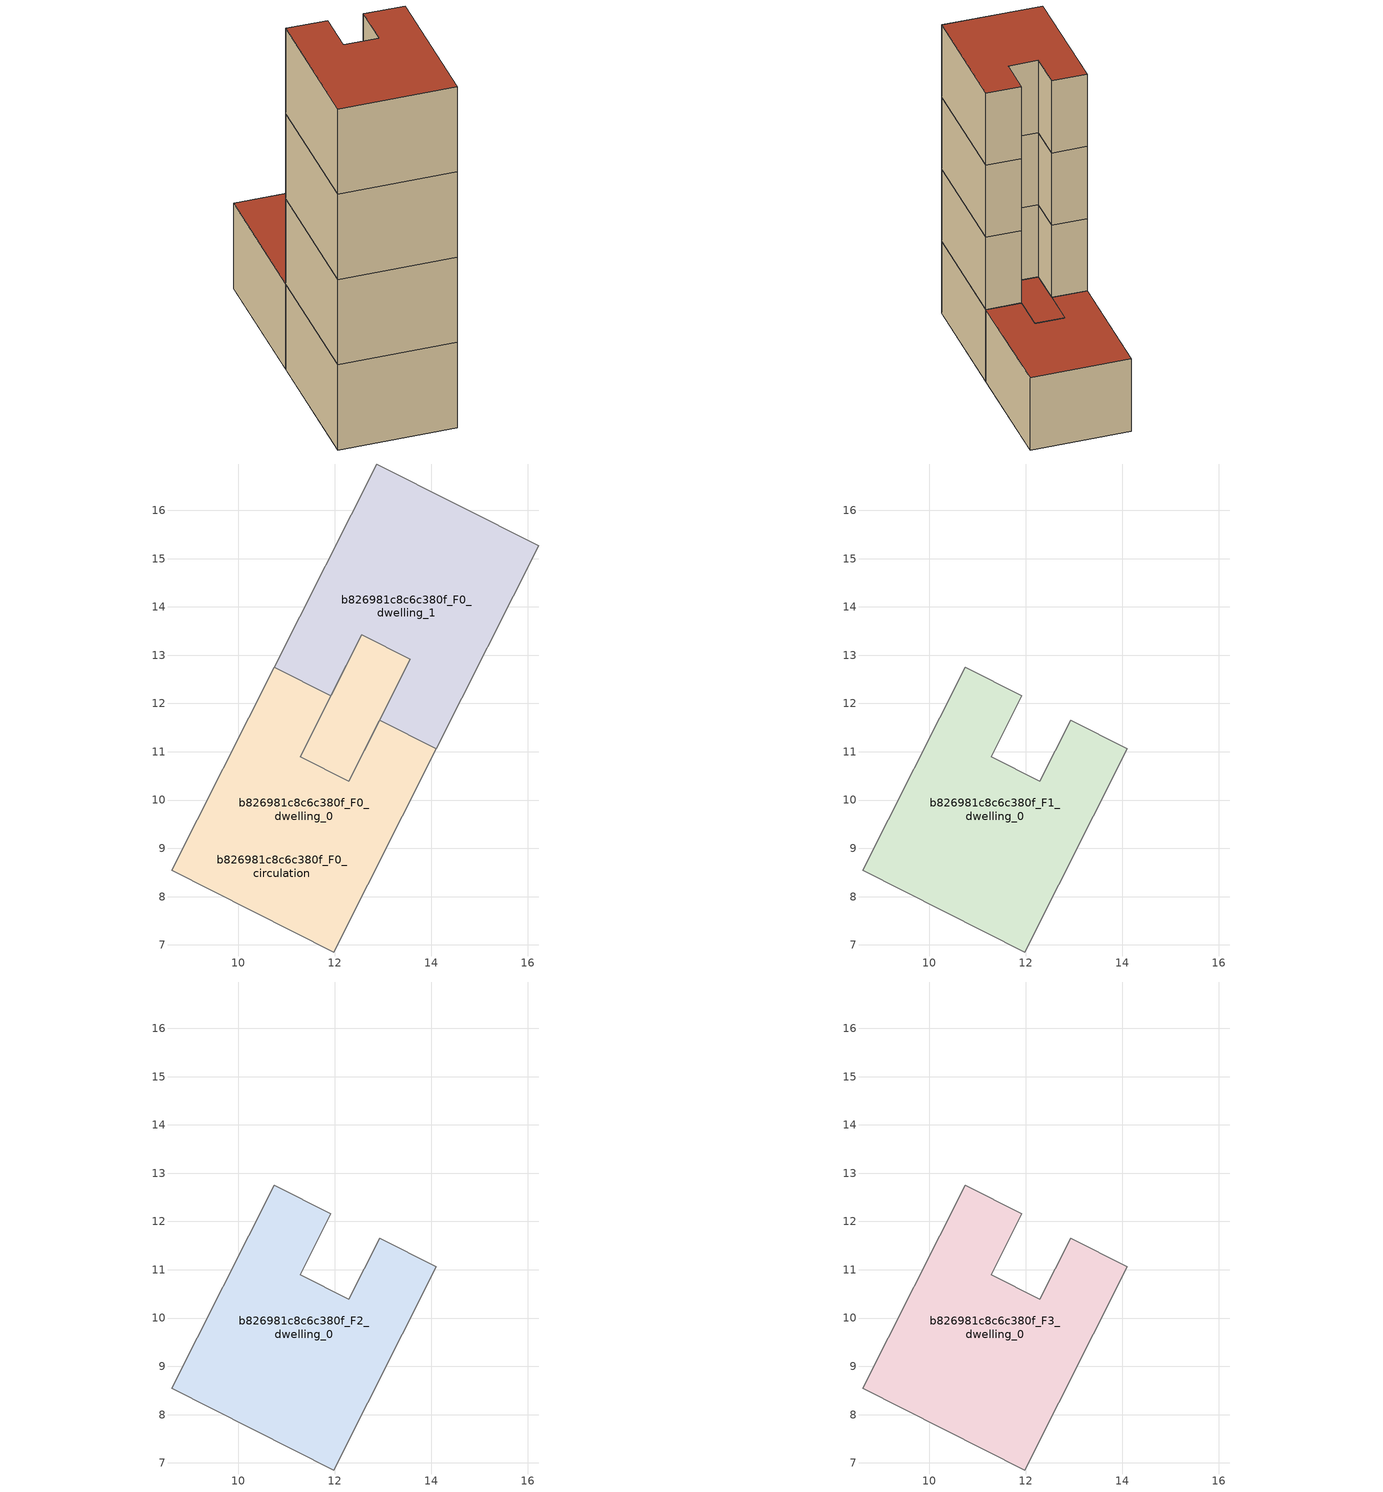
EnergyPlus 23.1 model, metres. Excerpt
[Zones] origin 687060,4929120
b826981c8c6c380f_F0_dwelling_0
 floor ground (EU_floor_Construction): 12.93,11.65 14.1,11.06 11.98,6.85 8.63,8.54 10.75,12.75 11.92,12.16 11.67,11.65 11.29,10.9 12.29,10.39 z0; 13.56,12.92 12.29,10.39 11.29,10.9 11.67,11.65 12.56,13.42 z0
 wall adiabatic (EU_wall_Construction): 12.93,11.65 12.29,10.39 11.29,10.9 11.92,12.16 / 10.75,12.75 8.63,8.54 11.98,6.85 14.1,11.06 z0:3
 wall to b826981c8c6c380f_F0_dwelling_1 (EU_wall_Construction): 14.1,11.06 12.93,11.65 / 11.92,12.16 10.75,12.75 z0:3
 roof outside (EU_floor_Construction): 12.29,10.39 13.56,12.92 12.56,13.42 11.67,11.65 11.29,10.9 z3
b826981c8c6c380f_F0_dwelling_1
 floor ground (EU_floor_Construction): 16.22,15.27 14.1,11.06 12.93,11.65 13.56,12.92 12.56,13.42 11.92,12.16 10.75,12.75 12.87,16.96 z0
 wall adiabatic (EU_wall_Construction): 14.1,11.06 16.22,15.27 12.87,16.96 10.75,12.75 / 11.92,12.16 12.56,13.42 13.56,12.92 12.93,11.65 z0:3
 roof outside (EU_roof_Construction): 14.1,11.06 16.22,15.27 12.87,16.96 10.75,12.75 11.92,12.16 12.56,13.42 13.56,12.92 12.93,11.65 z3
b826981c8c6c380f_F0_circulation
 floor ground (EU_floor_Construction): 12.93,11.65 14.1,11.06 11.98,6.85 8.63,8.54 10.75,12.75 11.92,12.16 11.67,11.65 11.29,10.9 12.29,10.39 z0; 13.56,12.92 12.29,10.39 11.29,10.9 11.67,11.65 12.56,13.42 z0
 wall adiabatic (EU_wall_Construction): 13.56,12.92 12.56,13.42 11.29,10.9 12.29,10.39 13.56,12.92 z0:3
 roof outside (EU_roof_Construction): 11.98,6.85 14.1,11.06 12.93,11.65 12.29,10.39 11.29,10.9 11.67,11.65 11.92,12.16 10.75,12.75 8.63,8.54 z3; 12.29,10.39 13.56,12.92 12.56,13.42 11.67,11.65 11.29,10.9 z3
b826981c8c6c380f_F1_dwelling_0
 floor to b826981c8c6c380f_F0_dwelling_0 (EU_floor_Construction): 12.93,11.65 14.1,11.06 11.98,6.85 8.63,8.54 10.75,12.75 11.92,12.16 11.54,11.41 11.29,10.9 12.29,10.39 z3
 wall adiabatic (EU_wall_Construction): 11.98,6.85 14.1,11.06 12.93,11.65 12.29,10.39 11.29,10.9 11.92,12.16 10.75,12.75 8.63,8.54 11.98,6.85 z3:6
b826981c8c6c380f_F2_dwelling_0
 floor to b826981c8c6c380f_F1_dwelling_0 (EU_floor_Construction): 12.93,11.65 14.1,11.06 11.98,6.85 8.63,8.54 10.75,12.75 11.92,12.16 11.29,10.9 12.29,10.39 z6
 wall adiabatic (EU_wall_Construction): 11.98,6.85 14.1,11.06 12.93,11.65 12.29,10.39 11.29,10.9 11.92,12.16 10.75,12.75 8.63,8.54 11.98,6.85 z6:9
b826981c8c6c380f_F3_dwelling_0
 floor to b826981c8c6c380f_F2_dwelling_0 (EU_floor_Construction): 12.93,11.65 14.1,11.06 11.98,6.85 8.63,8.54 10.75,12.75 11.92,12.16 11.29,10.9 12.29,10.39 z9
 wall adiabatic (EU_wall_Construction): 11.98,6.85 14.1,11.06 12.93,11.65 12.29,10.39 11.29,10.9 11.92,12.16 10.75,12.75 8.63,8.54 11.98,6.85 z9:12
 roof outside (EU_roof_Construction): 11.98,6.85 14.1,11.06 12.93,11.65 12.29,10.39 11.29,10.9 11.92,12.16 10.75,12.75 8.63,8.54 z12
[Building]
EU S2 Campaign: North Axis=0; Terrain=City; Solar Distribution=FullExterior
[Site:Location]
Bologna: Latitude=44.5; Longitude=11.25; Time Zone=1; Elevation=37
[SizingPeriod:WeatherFileDays]
AnnualSizingPeriod: Begin Month=1; Begin Day of Month=1; End Month=12; End Day of Month=31; Day of Week for Start Day=Monday; Use Weather File Daylight Saving Period=No; Use Weather File Rain and Snow Indicators=No
[MATERIAL]
EU_InternalMass_Material: Roughness=MediumRough; Thickness=0.1; Conductivity=1; Density=1800; Specific Heat=900; Thermal Absorptance=0.9; Solar Absorptance=0.7; Visible Absorptance=0.7
[MATERIAL:NOMASS] Roughness=MediumRough; Thermal Absorptance=0.9; Solar Absorptance=0.7; Visible Absorptance=0.7
Name | Thermal Resistance
EU_wall_NoMass | 0.937881
EU_roof_NoMass | 0.548572
EU_floor_NoMass | 0.71348
[CONSTRUCTION]
EU_wall_Construction: EU_wall_NoMass
EU_roof_Construction: EU_roof_NoMass
EU_floor_Construction: EU_floor_NoMass
EU_InternalMass_Construction: EU_InternalMass_Material
[ZONE] Type=1; Multiplier=1; Ceiling Height=autocalculate; Floor Area=autocalculate; Part of Total Floor Area=Yes
Name | Volume
b826981c8c6c380f_F0_dwelling_0; b826981c8c6c380f_F0_circulation | 57.8811
b826981c8c6c380f_F1_dwelling_0 | 48.323
b826981c8c6c380f_F2_dwelling_0; b826981c8c6c380f_F3_dwelling_0; b826981c8c6c380f_F0_dwelling_1 | 48.3215
[INTERNALMASS] Construction=EU_InternalMass_Construction
Name | Zone or ZoneList | Surface Area
b826981c8c6c380f_F0_dwelling_0_EU_InternalMass | b826981c8c6c380f_F0_dwelling_0 | 16.107
b826981c8c6c380f_F0_dwelling_1_EU_InternalMass | b826981c8c6c380f_F0_dwelling_1 | 16.107
b826981c8c6c380f_F1_dwelling_0_EU_InternalMass | b826981c8c6c380f_F1_dwelling_0 | 35.4
b826981c8c6c380f_F2_dwelling_0_EU_InternalMass | b826981c8c6c380f_F2_dwelling_0 | 35.4
b826981c8c6c380f_F3_dwelling_0_EU_InternalMass | b826981c8c6c380f_F3_dwelling_0 | 35.4
[OTHEREQUIPMENT] Fuel Type=Electricity; Design Level Calculation Method=Watts/Area; Power per Zone Floor Area=1; Fraction Latent=0; Fraction Radiant=0; Fraction Lost=0; Carbon Dioxide Generation Rate=0; EndUse Subcategory=EU_Step8_InternalGains
Name | Zone or ZoneList or Space or SpaceList | Schedule
EU_Step8_InternalGain_b826981c8c6c380f_F0_dwelling_0_f000 | b826981c8c6c380f_F0_dwelling_0 | EU_Step8_GainSchedule_b826981c8c6c380f_F0_dwelling_0_f000
EU_Step8_InternalGain_b826981c8c6c380f_F0_dwelling_1_f000 | b826981c8c6c380f_F0_dwelling_1 | EU_Step8_GainSchedule_b826981c8c6c380f_F0_dwelling_1_f000
EU_Step8_InternalGain_b826981c8c6c380f_F1_dwelling_0_f000 | b826981c8c6c380f_F1_dwelling_0 | EU_Step8_GainSchedule_b826981c8c6c380f_F1_dwelling_0_f000
EU_Step8_InternalGain_b826981c8c6c380f_F2_dwelling_0_f000 | b826981c8c6c380f_F2_dwelling_0 | EU_Step8_GainSchedule_b826981c8c6c380f_F2_dwelling_0_f000
EU_Step8_InternalGain_b826981c8c6c380f_F3_dwelling_0_f000 | b826981c8c6c380f_F3_dwelling_0 | EU_Step8_GainSchedule_b826981c8c6c380f_F3_dwelling_0_f000
[ZONEINFILTRATION:DESIGNFLOWRATE]
EU_Circulation_Infiltration_b826981c8c6c380f_F0_circulation: Zone or ZoneList or Space or SpaceList=b826981c8c6c380f_F0_circulation; Schedule=EU_AlwaysOn; Design Flow Rate Calculation Method=Flow/Area; Flow Rate per Floor Area=0.0005; Constant Term Coefficient=1; Temperature Term Coefficient=0; Velocity Term Coefficient=0; Velocity Squared Term Coefficient=0
[ZONEVENTILATION:DESIGNFLOWRATE] Schedule=EU_AlwaysOn; Design Flow Rate Calculation Method=AirChanges/Hour; Air Changes per Hour=0.687892; Ventilation Type=Natural; Fan Pressure Rise=0; Fan Total Efficiency=1; Constant Term Coefficient=1; Temperature Term Coefficient=0; Velocity Term Coefficient=0; Velocity Squared Term Coefficient=0; Minimum Indoor Temperature=-100; Maximum Indoor Temperature=100; Delta Temperature=-100; Minimum Outdoor Temperature=-100; Maximum Outdoor Temperature=100; Maximum Wind Speed=40
Name | Zone or ZoneList or Space or SpaceList
EU_ConstantAir_b826981c8c6c380f_F0_dwelling_0 | b826981c8c6c380f_F0_dwelling_0
EU_ConstantAir_b826981c8c6c380f_F0_dwelling_1 | b826981c8c6c380f_F0_dwelling_1
EU_ConstantAir_b826981c8c6c380f_F1_dwelling_0 | b826981c8c6c380f_F1_dwelling_0
EU_ConstantAir_b826981c8c6c380f_F2_dwelling_0 | b826981c8c6c380f_F2_dwelling_0
EU_ConstantAir_b826981c8c6c380f_F3_dwelling_0 | b826981c8c6c380f_F3_dwelling_0
[HVACTEMPLATE:THERMOSTAT] Constant Heating Setpoint=20; Constant Cooling Setpoint=50
EU_HeatOnly_b826981c8c6c380f_F0_dwelling_0; EU_HeatOnly_b826981c8c6c380f_F0_dwelling_1; EU_HeatOnly_b826981c8c6c380f_F1_dwelling_0; EU_HeatOnly_b826981c8c6c380f_F2_dwelling_0; EU_HeatOnly_b826981c8c6c380f_F3_dwelling_0
[HVACTEMPLATE:ZONE:IDEALLOADSAIRSYSTEM] System Availability Schedule=EU_AlwaysOn; Maximum Heating Supply Air Temperature=50; Minimum Cooling Supply Air Temperature=13; Maximum Heating Supply Air Humidity Ratio=0.0156; Minimum Cooling Supply Air Humidity Ratio=0.0077; Heating Limit=NoLimit; Cooling Limit=NoLimit; Heating Availability Schedule=EU_AlwaysOn; Cooling Availability Schedule=EU_CoolingOff; Dehumidification Control Type=ConstantSensibleHeatRatio; Cooling Sensible Heat Ratio=0.7; Dehumidification Setpoint=60; Humidification Control Type=None; Humidification Setpoint=30; Outdoor Air Method=None; Outdoor Air Flow Rate per Person=0.00944; Outdoor Air Flow Rate per Zone Floor Area=0; Outdoor Air Flow Rate per Zone=0; Demand Controlled Ventilation Type=None; Outdoor Air Economizer Type=NoEconomizer; Heat Recovery Type=None; Sensible Heat Recovery Effectiveness=0.7; Latent Heat Recovery Effectiveness=0.65
Name | Template Thermostat
b826981c8c6c380f_F0_dwelling_0 | EU_HeatOnly_b826981c8c6c380f_F0_dwelling_0
b826981c8c6c380f_F0_dwelling_1 | EU_HeatOnly_b826981c8c6c380f_F0_dwelling_1
b826981c8c6c380f_F1_dwelling_0 | EU_HeatOnly_b826981c8c6c380f_F1_dwelling_0
b826981c8c6c380f_F2_dwelling_0 | EU_HeatOnly_b826981c8c6c380f_F2_dwelling_0
b826981c8c6c380f_F3_dwelling_0 | EU_HeatOnly_b826981c8c6c380f_F3_dwelling_0
[SIZING:ZONE] Zone Cooling Design Supply Air Temperature Input Method=SupplyAirTemperature; Zone Cooling Design Supply Air Temperature=13; Zone Heating Design Supply Air Temperature Input Method=SupplyAirTemperature; Zone Heating Design Supply Air Temperature=50; Zone Cooling Design Supply Air Humidity Ratio=0.008; Zone Heating Design Supply Air Humidity Ratio=0.008; Cooling Design Air Flow Method=DesignDay; Cooling Design Air Flow Rate=0; Cooling Minimum Air Flow per Zone Floor Area=0.000762; Cooling Minimum Air Flow=0; Cooling Minimum Air Flow Fraction=0.2; Heating Design Air Flow Method=DesignDay; Heating Design Air Flow Rate=0; Heating Maximum Air Flow per Zone Floor Area=0.002032; Heating Maximum Air Flow=0.141576; Heating Maximum Air Flow Fraction=0.3; Account for Dedicated Outdoor Air System=No; Dedicated Outdoor Air System Control Strategy=NeutralSupplyAir; Dedicated Outdoor Air Low Setpoint Temperature for Design=autosize; Dedicated Outdoor Air High Setpoint Temperature for Design=autosize; Zone Load Sizing Method=Sensible Load Only No Latent Load; Zone Latent Cooling Design Supply Air Humidity Ratio Input Method=HumidityRatioDifference; Zone Cooling Design Supply Air Humidity Ratio Difference=0.005; Zone Latent Heating Design Supply Air Humidity Ratio Input Method=HumidityRatioDifference; Zone Humidification Design Supply Air Humidity Ratio Difference=0.005
b826981c8c6c380f_F0_dwelling_0; b826981c8c6c380f_F0_dwelling_1; b826981c8c6c380f_F1_dwelling_0; b826981c8c6c380f_F2_dwelling_0; b826981c8c6c380f_F3_dwelling_0
[SCHEDULE:CONSTANT]
Name | Hourly Value
EU_AlwaysOn | 1
EU_CoolingOff | 0
[SCHEDULE:FILE] Column Number=1; Rows to Skip at Top=0; Number of Hours of Data=8760; Column Separator=Comma; Interpolate to Timestep=No; Minutes per Item=60; Adjust Schedule for Daylight Savings=Yes
Name | File
EU_Step8_GainSchedule_b826981c8c6c380f_F0_dwelling_0_f000 | ../../schedules/b826981c8c6c380f/b826981c8c6c380f_F0_dwelling_0_f000_gain.csv
EU_Step8_GainSchedule_b826981c8c6c380f_F0_dwelling_1_f000 | ../../schedules/b826981c8c6c380f/b826981c8c6c380f_F0_dwelling_1_f000_gain.csv
EU_Step8_GainSchedule_b826981c8c6c380f_F1_dwelling_0_f000 | ../../schedules/b826981c8c6c380f/b826981c8c6c380f_F1_dwelling_0_f000_gain.csv
EU_Step8_GainSchedule_b826981c8c6c380f_F2_dwelling_0_f000 | ../../schedules/b826981c8c6c380f/b826981c8c6c380f_F2_dwelling_0_f000_gain.csv
EU_Step8_GainSchedule_b826981c8c6c380f_F3_dwelling_0_f000 | ../../schedules/b826981c8c6c380f/b826981c8c6c380f_F3_dwelling_0_f000_gain.csv
